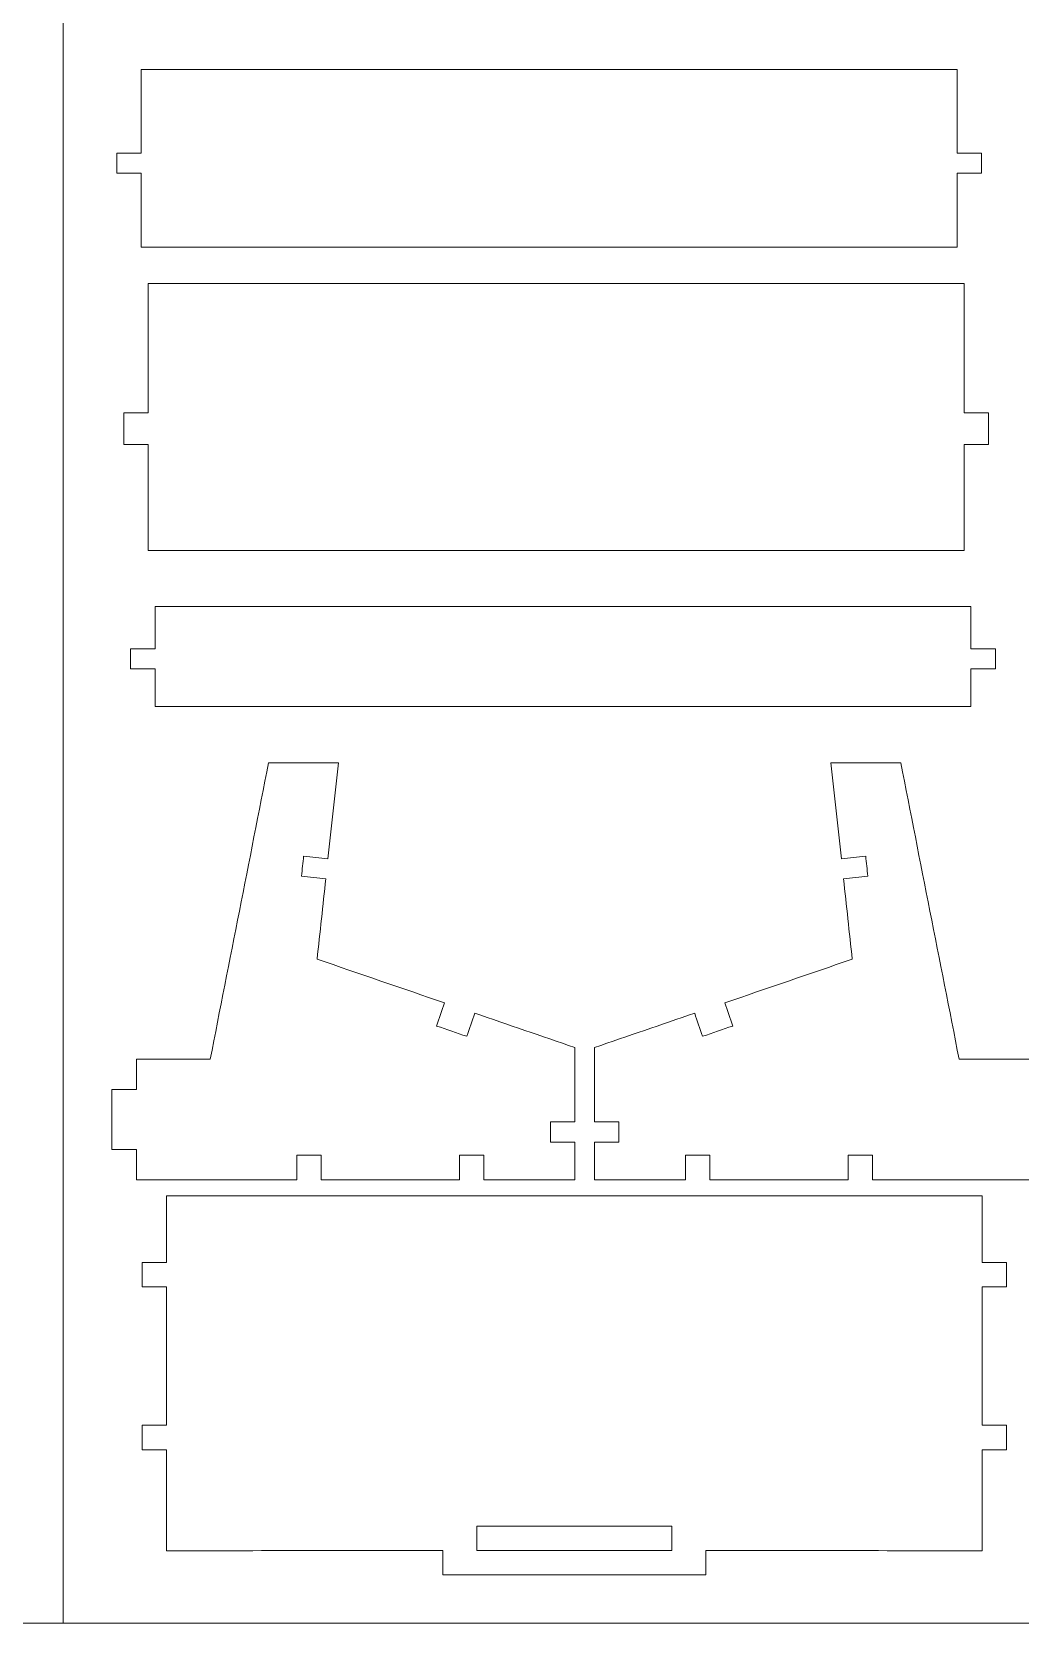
# Model space of a CAD drawing. Header units: centimetres. Extents: x -34.2 to 34.2, y -34.8 to 34.8.
# Drawn here: x 11.01 to 23.18, y -34.8 to -15.22 of the extents above; entities that cross this region are included whole.
import ezdxf

# ---------------------------------------------------------------- set-up
doc = ezdxf.new("R2010")
doc.units = ezdxf.units.CM
doc.header["$MEASUREMENT"] = 0
doc.layers.add('Camada 1', color=7, linetype='Continuous')

msp = doc.modelspace()

# ---------------------------------------------------------------- linework, layer by layer
at = {"layer": 'Camada 1', "color": 175, "lineweight": 9}
msp.add_open_spline([(-34.2, 34.8), (-34.2, 34.8), (34.2, 34.8), (34.2, 34.8), (34.2, 34.8), (34.2, 34.8), (34.2, -34.8), (34.2, -34.8), (34.2, -34.8), (34.2, -34.8), (-34.2, -34.8), (-34.2, -34.8), (-34.2, -34.8), (-34.2, -34.8), (-34.2, 34.8), (-34.2, 34.8)], degree=3, knots=[0, 0, 0, 0, 0.2, 0.2, 0.2, 0.2, 0.4, 0.4, 0.4, 0.4, 0.6, 0.6, 0.6, 0.6, 1, 1, 1, 1], dxfattribs=at)
msp.add_open_spline([(11.4, 34.8), (11.4, 34.8), (11.4, -34.8), (11.4, -34.8)], degree=3, dxfattribs=at)
at = {"layer": 'Camada 1', "color": 3, "lineweight": 9}
for points, knots in [([(22.40243, -16.71169), (22.50282, -16.71169), (22.6032, -16.71169), (22.70359, -16.71169), (22.70359, -16.71169), (22.70359, -16.79392), (22.70359, -16.87614), (22.70359, -16.95836), (22.70359, -16.95836), (22.6032, -16.95836), (22.50282, -16.95836), (22.40243, -16.95836), (22.40243, -16.95836), (22.40243, -17.26241), (22.40243, -17.56645), (22.40243, -17.8705), (22.40243, -17.8705), (19.05529, -17.8705), (15.70817, -17.8705), (12.36103, -17.8705), (12.36103, -17.8705), (12.36103, -17.56645), (12.36103, -17.26241), (12.36103, -16.95836), (12.36103, -16.95836), (12.26064, -16.95836), (12.16025, -16.95836), (12.05986, -16.95836), (12.05986, -16.95836), (12.05986, -16.87614), (12.05986, -16.79392), (12.05986, -16.71169), (12.05986, -16.71169), (12.16025, -16.71169), (12.26064, -16.71169), (12.36103, -16.71169), (12.36103, -16.71169), (12.36103, -16.36906), (12.36103, -16.02641), (12.36103, -15.68377), (12.36103, -15.68377), (15.70817, -15.68377), (19.05529, -15.68377), (22.40243, -15.68377), (22.40243, -15.68377), (22.40243, -16.02641), (22.40243, -16.36906), (22.40243, -16.71169)], [0, 0, 0, 0, 0.07692308, 0.07692308, 0.07692308, 0.07692308, 0.15384615, 0.15384615, 0.15384615, 0.15384615, 0.23076923, 0.23076923, 0.23076923, 0.23076923, 0.30769231, 0.30769231, 0.30769231, 0.30769231, 0.38461538, 0.38461538, 0.38461538, 0.38461538, 0.46153846, 0.46153846, 0.46153846, 0.46153846, 0.53846154, 0.53846154, 0.53846154, 0.53846154, 0.61538462, 0.61538462, 0.61538462, 0.61538462, 0.69230769, 0.69230769, 0.69230769, 0.69230769, 0.76923077, 0.76923077, 0.76923077, 0.76923077, 0.84615385, 0.84615385, 0.84615385, 0.84615385, 1, 1, 1, 1]), ([(12.44618, -18.31565), (15.79332, -18.31565), (19.14044, -18.31565), (22.48758, -18.31565), (22.48758, -18.31565), (22.48758, -18.84593), (22.48758, -19.37621), (22.48758, -19.90649), (22.48758, -19.90649), (22.58797, -19.90649), (22.68835, -19.90649), (22.78874, -19.90649), (22.78874, -19.90649), (22.78874, -20.03692), (22.78874, -20.16736), (22.78874, -20.29778), (22.78874, -20.29778), (22.68835, -20.29778), (22.58797, -20.29778), (22.48758, -20.29778), (22.48758, -20.29778), (22.48758, -20.73252), (22.48758, -21.16726), (22.48758, -21.60199), (22.48758, -21.60199), (19.14044, -21.60199), (15.79332, -21.60199), (12.44618, -21.60199), (12.44618, -21.60199), (12.44618, -21.16726), (12.44618, -20.73252), (12.44618, -20.29778), (12.44618, -20.29778), (12.34579, -20.29778), (12.24541, -20.29778), (12.14502, -20.29778), (12.14502, -20.29778), (12.14502, -20.16736), (12.14502, -20.03692), (12.14502, -19.90649), (12.14502, -19.90649), (12.24541, -19.90649), (12.34579, -19.90649), (12.44618, -19.90649), (12.44618, -19.90649), (12.44618, -19.37621), (12.44618, -18.84593), (12.44618, -18.31565)], [0, 0, 0, 0, 0.07692308, 0.07692308, 0.07692308, 0.07692308, 0.15384615, 0.15384615, 0.15384615, 0.15384615, 0.23076923, 0.23076923, 0.23076923, 0.23076923, 0.30769231, 0.30769231, 0.30769231, 0.30769231, 0.38461538, 0.38461538, 0.38461538, 0.38461538, 0.46153846, 0.46153846, 0.46153846, 0.46153846, 0.53846154, 0.53846154, 0.53846154, 0.53846154, 0.61538462, 0.61538462, 0.61538462, 0.61538462, 0.69230769, 0.69230769, 0.69230769, 0.69230769, 0.76923077, 0.76923077, 0.76923077, 0.76923077, 0.84615385, 0.84615385, 0.84615385, 0.84615385, 1, 1, 1, 1]), ([(22.57224, -23.52157), (22.57224, -23.36702), (22.57224, -23.21246), (22.57224, -23.05792), (22.57224, -23.05792), (22.67263, -23.05792), (22.77301, -23.05792), (22.8734, -23.05792), (22.8734, -23.05792), (22.8734, -22.97569), (22.8734, -22.89347), (22.8734, -22.81124), (22.8734, -22.81124), (22.77301, -22.81124), (22.67263, -22.81124), (22.57224, -22.81124), (22.57224, -22.81124), (22.57224, -22.63771), (22.57224, -22.46417), (22.57224, -22.29064), (22.57224, -22.29064), (19.2251, -22.29064), (15.87798, -22.29064), (12.53084, -22.29064), (12.53084, -22.29064), (12.53084, -22.46417), (12.53084, -22.63771), (12.53084, -22.81124), (12.53084, -22.81124), (12.43045, -22.81124), (12.33007, -22.81124), (12.22968, -22.81124), (12.22968, -22.81124), (12.22968, -22.89347), (12.22968, -22.97569), (12.22968, -23.05792), (12.22968, -23.05792), (12.33007, -23.05792), (12.43045, -23.05792), (12.53084, -23.05792), (12.53084, -23.05792), (12.53084, -23.21246), (12.53084, -23.36702), (12.53084, -23.52157), (12.53084, -23.52157), (15.87798, -23.52157), (19.2251, -23.52157), (22.57224, -23.52157)], [0, 0, 0, 0, 0.07692308, 0.07692308, 0.07692308, 0.07692308, 0.15384615, 0.15384615, 0.15384615, 0.15384615, 0.23076923, 0.23076923, 0.23076923, 0.23076923, 0.30769231, 0.30769231, 0.30769231, 0.30769231, 0.38461538, 0.38461538, 0.38461538, 0.38461538, 0.46153846, 0.46153846, 0.46153846, 0.46153846, 0.53846154, 0.53846154, 0.53846154, 0.53846154, 0.61538462, 0.61538462, 0.61538462, 0.61538462, 0.69230769, 0.69230769, 0.69230769, 0.69230769, 0.76923077, 0.76923077, 0.76923077, 0.76923077, 0.84615385, 0.84615385, 0.84615385, 0.84615385, 1, 1, 1, 1]), ([(14.36024, -25.36204), (14.35138, -25.44379), (14.34252, -25.52554), (14.33365, -25.60729), (14.33365, -25.60729), (14.43346, -25.61811), (14.53326, -25.62893), (14.63306, -25.63974), (14.63306, -25.63974), (14.59727, -25.96996), (14.56146, -26.30016), (14.52566, -26.63038), (14.52566, -26.63038), (15.0487, -26.80947), (15.57174, -26.98855), (16.09477, -27.16764), (16.09477, -27.16764), (16.06225, -27.26262), (16.02973, -27.35759), (15.99721, -27.45257), (15.99721, -27.45257), (16.12061, -27.49482), (16.24402, -27.53709), (16.36741, -27.57934), (16.36741, -27.57934), (16.39993, -27.48436), (16.43246, -27.38939), (16.46498, -27.29441), (16.46498, -27.29441), (16.87627, -27.43524), (17.28757, -27.57607), (17.69886, -27.71691), (17.69886, -27.71691), (17.69886, -28.02223), (17.69886, -28.32755), (17.69886, -28.63288), (17.69886, -28.63288), (17.59847, -28.63288), (17.49808, -28.63288), (17.39768, -28.63288), (17.39768, -28.63288), (17.39768, -28.7151), (17.39768, -28.79733), (17.39768, -28.87955), (17.39768, -28.87955), (17.49808, -28.87955), (17.59847, -28.87955), (17.69886, -28.87955), (17.69886, -28.87955), (17.69886, -29.0341), (17.69886, -29.18866), (17.69886, -29.34321), (17.69886, -29.34321), (17.32512, -29.34321), (16.95138, -29.34321), (16.57764, -29.34321), (16.57764, -29.34321), (16.57764, -29.24321), (16.57764, -29.14323), (16.57764, -29.04323), (16.57764, -29.04323), (16.47764, -29.04323), (16.37765, -29.04323), (16.27765, -29.04323), (16.27765, -29.04323), (16.27765, -29.14323), (16.27765, -29.24321), (16.27765, -29.34321), (16.27765, -29.34321), (15.71017, -29.34321), (15.14269, -29.34321), (14.57521, -29.34321), (14.57521, -29.34321), (14.57521, -29.24321), (14.57521, -29.14323), (14.57521, -29.04323), (14.57521, -29.04323), (14.47522, -29.04323), (14.37522, -29.04323), (14.27522, -29.04323), (14.27522, -29.04323), (14.27522, -29.14323), (14.27522, -29.24321), (14.27522, -29.34321), (14.27522, -29.34321), (13.61711, -29.34321), (12.95899, -29.34321), (12.30088, -29.34321), (12.30088, -29.34321), (12.30088, -29.21979), (12.30088, -29.09638), (12.30088, -28.97296), (12.30088, -28.97296), (12.20048, -28.97296), (12.1001, -28.97296), (11.99971, -28.97296), (11.99971, -28.97296), (11.99971, -28.72612), (11.99971, -28.47929), (11.99971, -28.23245), (11.99971, -28.23245), (12.1001, -28.23245), (12.20048, -28.23245), (12.30088, -28.23245), (12.30088, -28.23245), (12.30088, -28.10903), (12.30088, -27.98561), (12.30088, -27.86219), (12.30088, -27.86219), (12.60389, -27.86219), (12.9069, -27.86219), (13.20991, -27.86219), (13.20991, -27.86219), (13.44949, -26.64576), (13.68906, -25.42932), (13.92864, -24.21289), (13.92864, -24.21289), (14.21501, -24.21289), (14.50138, -24.21289), (14.78774, -24.21289), (14.78774, -24.21289), (14.74505, -24.60676), (14.70234, -25.00063), (14.65964, -25.3945), (14.65964, -25.3945), (14.55984, -25.38367), (14.46005, -25.37286), (14.36024, -25.36204)], [0, 0, 0, 0, 0.03030303, 0.03030303, 0.03030303, 0.03030303, 0.06060606, 0.06060606, 0.06060606, 0.06060606, 0.09090909, 0.09090909, 0.09090909, 0.09090909, 0.12121212, 0.12121212, 0.12121212, 0.12121212, 0.15151515, 0.15151515, 0.15151515, 0.15151515, 0.18181818, 0.18181818, 0.18181818, 0.18181818, 0.21212121, 0.21212121, 0.21212121, 0.21212121, 0.24242424, 0.24242424, 0.24242424, 0.24242424, 0.27272727, 0.27272727, 0.27272727, 0.27272727, 0.3030303, 0.3030303, 0.3030303, 0.3030303, 0.33333333, 0.33333333, 0.33333333, 0.33333333, 0.36363636, 0.36363636, 0.36363636, 0.36363636, 0.39393939, 0.39393939, 0.39393939, 0.39393939, 0.42424242, 0.42424242, 0.42424242, 0.42424242, 0.45454545, 0.45454545, 0.45454545, 0.45454545, 0.48484848, 0.48484848, 0.48484848, 0.48484848, 0.51515152, 0.51515152, 0.51515152, 0.51515152, 0.54545455, 0.54545455, 0.54545455, 0.54545455, 0.57575758, 0.57575758, 0.57575758, 0.57575758, 0.60606061, 0.60606061, 0.60606061, 0.60606061, 0.63636364, 0.63636364, 0.63636364, 0.63636364, 0.66666667, 0.66666667, 0.66666667, 0.66666667, 0.6969697, 0.6969697, 0.6969697, 0.6969697, 0.72727273, 0.72727273, 0.72727273, 0.72727273, 0.75757576, 0.75757576, 0.75757576, 0.75757576, 0.78787879, 0.78787879, 0.78787879, 0.78787879, 0.81818182, 0.81818182, 0.81818182, 0.81818182, 0.84848485, 0.84848485, 0.84848485, 0.84848485, 0.87878788, 0.87878788, 0.87878788, 0.87878788, 0.90909091, 0.90909091, 0.90909091, 0.90909091, 0.93939394, 0.93939394, 0.93939394, 0.93939394, 1, 1, 1, 1]), ([(21.27749, -25.36204), (21.28636, -25.44379), (21.29521, -25.52554), (21.30408, -25.60729), (21.30408, -25.60729), (21.20428, -25.61811), (21.10447, -25.62893), (21.00467, -25.63974), (21.00467, -25.63974), (21.04046, -25.96996), (21.07627, -26.30016), (21.11207, -26.63038), (21.11207, -26.63038), (20.58904, -26.80947), (20.06599, -26.98855), (19.54296, -27.16764), (19.54296, -27.16764), (19.57548, -27.26262), (19.608, -27.35759), (19.64052, -27.45257), (19.64052, -27.45257), (19.51712, -27.49482), (19.39372, -27.53709), (19.27032, -27.57934), (19.27032, -27.57934), (19.2378, -27.48436), (19.20527, -27.38939), (19.17275, -27.29441), (19.17275, -27.29441), (18.76146, -27.43524), (18.35016, -27.57607), (17.93887, -27.71691), (17.93887, -27.71691), (17.93887, -28.02223), (17.93887, -28.32755), (17.93887, -28.63288), (17.93887, -28.63288), (18.03926, -28.63288), (18.13966, -28.63288), (18.24005, -28.63288), (18.24005, -28.63288), (18.24005, -28.7151), (18.24005, -28.79733), (18.24005, -28.87955), (18.24005, -28.87955), (18.13966, -28.87955), (18.03926, -28.87955), (17.93887, -28.87955), (17.93887, -28.87955), (17.93887, -29.0341), (17.93887, -29.18866), (17.93887, -29.34321), (17.93887, -29.34321), (18.31261, -29.34321), (18.68635, -29.34321), (19.06009, -29.34321), (19.06009, -29.34321), (19.06009, -29.24321), (19.06009, -29.14323), (19.06009, -29.04323), (19.06009, -29.04323), (19.16009, -29.04323), (19.26008, -29.04323), (19.36008, -29.04323), (19.36008, -29.04323), (19.36008, -29.14323), (19.36008, -29.24321), (19.36008, -29.34321), (19.36008, -29.34321), (19.92756, -29.34321), (20.49504, -29.34321), (21.06252, -29.34321), (21.06252, -29.34321), (21.06252, -29.24321), (21.06252, -29.14323), (21.06252, -29.04323), (21.06252, -29.04323), (21.16252, -29.04323), (21.26251, -29.04323), (21.36251, -29.04323), (21.36251, -29.04323), (21.36251, -29.14323), (21.36251, -29.24321), (21.36251, -29.34321), (21.36251, -29.34321), (22.02062, -29.34321), (22.67874, -29.34321), (23.33686, -29.34321), (23.33686, -29.34321), (23.33686, -29.21979), (23.33686, -29.09638), (23.33686, -28.97296), (23.33686, -28.97296), (23.43725, -28.97296), (23.53763, -28.97296), (23.63802, -28.97296), (23.63802, -28.97296), (23.63802, -28.72612), (23.63802, -28.47929), (23.63802, -28.23245), (23.63802, -28.23245), (23.53763, -28.23245), (23.43725, -28.23245), (23.33686, -28.23245), (23.33686, -28.23245), (23.33686, -28.10903), (23.33686, -27.98561), (23.33686, -27.86219), (23.33686, -27.86219), (23.03384, -27.86219), (22.73083, -27.86219), (22.42782, -27.86219), (22.42782, -27.86219), (22.18824, -26.64576), (21.94867, -25.42932), (21.70909, -24.21289), (21.70909, -24.21289), (21.42272, -24.21289), (21.13636, -24.21289), (20.84999, -24.21289), (20.84999, -24.21289), (20.89268, -24.60676), (20.93539, -25.00063), (20.97809, -25.3945), (20.97809, -25.3945), (21.07789, -25.38367), (21.17768, -25.37286), (21.27749, -25.36204)], [0, 0, 0, 0, 0.03030303, 0.03030303, 0.03030303, 0.03030303, 0.06060606, 0.06060606, 0.06060606, 0.06060606, 0.09090909, 0.09090909, 0.09090909, 0.09090909, 0.12121212, 0.12121212, 0.12121212, 0.12121212, 0.15151515, 0.15151515, 0.15151515, 0.15151515, 0.18181818, 0.18181818, 0.18181818, 0.18181818, 0.21212121, 0.21212121, 0.21212121, 0.21212121, 0.24242424, 0.24242424, 0.24242424, 0.24242424, 0.27272727, 0.27272727, 0.27272727, 0.27272727, 0.3030303, 0.3030303, 0.3030303, 0.3030303, 0.33333333, 0.33333333, 0.33333333, 0.33333333, 0.36363636, 0.36363636, 0.36363636, 0.36363636, 0.39393939, 0.39393939, 0.39393939, 0.39393939, 0.42424242, 0.42424242, 0.42424242, 0.42424242, 0.45454545, 0.45454545, 0.45454545, 0.45454545, 0.48484848, 0.48484848, 0.48484848, 0.48484848, 0.51515152, 0.51515152, 0.51515152, 0.51515152, 0.54545455, 0.54545455, 0.54545455, 0.54545455, 0.57575758, 0.57575758, 0.57575758, 0.57575758, 0.60606061, 0.60606061, 0.60606061, 0.60606061, 0.63636364, 0.63636364, 0.63636364, 0.63636364, 0.66666667, 0.66666667, 0.66666667, 0.66666667, 0.6969697, 0.6969697, 0.6969697, 0.6969697, 0.72727273, 0.72727273, 0.72727273, 0.72727273, 0.75757576, 0.75757576, 0.75757576, 0.75757576, 0.78787879, 0.78787879, 0.78787879, 0.78787879, 0.81818182, 0.81818182, 0.81818182, 0.81818182, 0.84848485, 0.84848485, 0.84848485, 0.84848485, 0.87878788, 0.87878788, 0.87878788, 0.87878788, 0.90909091, 0.90909091, 0.90909091, 0.90909091, 0.93939394, 0.93939394, 0.93939394, 0.93939394, 1, 1, 1, 1]), ([(22.7124, -32.36536), (22.8124, -32.36536), (22.91239, -32.36536), (23.01239, -32.36536), (23.01239, -32.36536), (23.01239, -32.46535), (23.01239, -32.56535), (23.01239, -32.66535), (23.01239, -32.66535), (22.91239, -32.66535), (22.8124, -32.66535), (22.7124, -32.66535), (22.7124, -32.66535), (22.71234, -33.07973), (22.71227, -33.49413), (22.71221, -33.90851), (22.71221, -33.90851), (21.57883, -33.9079), (20.44546, -33.9073), (19.31208, -33.90669), (19.31208, -33.90669), (19.31202, -34.00668), (19.31197, -34.10668), (19.31191, -34.20667), (19.31191, -34.20667), (18.23216, -34.20673), (17.15242, -34.20678), (16.07267, -34.20684), (16.07267, -34.20684), (16.07266, -34.10675), (16.07263, -34.00665), (16.07262, -33.90655), (16.07262, -33.90655), (14.93881, -33.9072), (13.805, -33.90786), (12.6712, -33.90851), (12.6712, -33.90851), (12.67114, -33.49413), (12.67106, -33.07973), (12.671, -32.66535), (12.671, -32.66535), (12.57101, -32.66535), (12.47101, -32.66535), (12.37102, -32.66535), (12.37102, -32.66535), (12.37102, -32.56535), (12.37102, -32.46535), (12.37102, -32.36536), (12.37102, -32.36536), (12.47101, -32.36536), (12.57101, -32.36536), (12.671, -32.36536), (12.671, -32.36536), (12.671, -31.79788), (12.671, -31.23039), (12.671, -30.66291), (12.671, -30.66291), (12.57101, -30.66291), (12.47101, -30.66291), (12.37102, -30.66291), (12.37102, -30.66291), (12.37102, -30.56291), (12.37102, -30.46291), (12.37102, -30.36292), (12.37102, -30.36292), (12.47101, -30.36292), (12.57101, -30.36292), (12.671, -30.36292), (12.671, -30.36292), (12.671, -30.08917), (12.671, -29.81543), (12.671, -29.54169), (12.671, -29.54169), (16.01814, -29.54169), (19.36526, -29.5417), (22.7124, -29.5417), (22.7124, -29.5417), (22.7124, -29.81544), (22.7124, -30.08917), (22.7124, -30.36292), (22.7124, -30.36292), (22.8124, -30.36292), (22.91239, -30.36292), (23.01239, -30.36292), (23.01239, -30.36292), (23.01239, -30.46291), (23.01239, -30.56291), (23.01239, -30.66291), (23.01239, -30.66291), (22.91239, -30.66291), (22.8124, -30.66291), (22.7124, -30.66291), (22.7124, -30.66291), (22.7124, -31.23039), (22.7124, -31.79788), (22.7124, -32.36536)], [0, 0, 0, 0, 0.04, 0.04, 0.04, 0.04, 0.08, 0.08, 0.08, 0.08, 0.12, 0.12, 0.12, 0.12, 0.16, 0.16, 0.16, 0.16, 0.2, 0.2, 0.2, 0.2, 0.24, 0.24, 0.24, 0.24, 0.28, 0.28, 0.28, 0.28, 0.32, 0.32, 0.32, 0.32, 0.36, 0.36, 0.36, 0.36, 0.4, 0.4, 0.4, 0.4, 0.44, 0.44, 0.44, 0.44, 0.48, 0.48, 0.48, 0.48, 0.52, 0.52, 0.52, 0.52, 0.56, 0.56, 0.56, 0.56, 0.6, 0.6, 0.6, 0.6, 0.64, 0.64, 0.64, 0.64, 0.68, 0.68, 0.68, 0.68, 0.72, 0.72, 0.72, 0.72, 0.76, 0.76, 0.76, 0.76, 0.8, 0.8, 0.8, 0.8, 0.84, 0.84, 0.84, 0.84, 0.88, 0.88, 0.88, 0.88, 0.92, 0.92, 0.92, 0.92, 1, 1, 1, 1])]:
    msp.add_open_spline(points, degree=3, knots=knots, dxfattribs=at)
at = {"layer": 'Camada 1', "lineweight": 9}
msp.add_open_spline([(16.4926, -33.90645), (17.29236, -33.90634), (18.09214, -33.90623), (18.8919, -33.90612), (18.8919, -33.90612), (18.89203, -33.80634), (18.89216, -33.70657), (18.8923, -33.60679), (18.8923, -33.60679), (18.09233, -33.60679), (17.29237, -33.60679), (16.4924, -33.60679), (16.4924, -33.60679), (16.49246, -33.70668), (16.49254, -33.80656), (16.4926, -33.90645)], degree=3, knots=[0, 0, 0, 0, 0.2, 0.2, 0.2, 0.2, 0.4, 0.4, 0.4, 0.4, 0.6, 0.6, 0.6, 0.6, 1, 1, 1, 1], dxfattribs=at)

doc.saveas('drawing.dxf')
